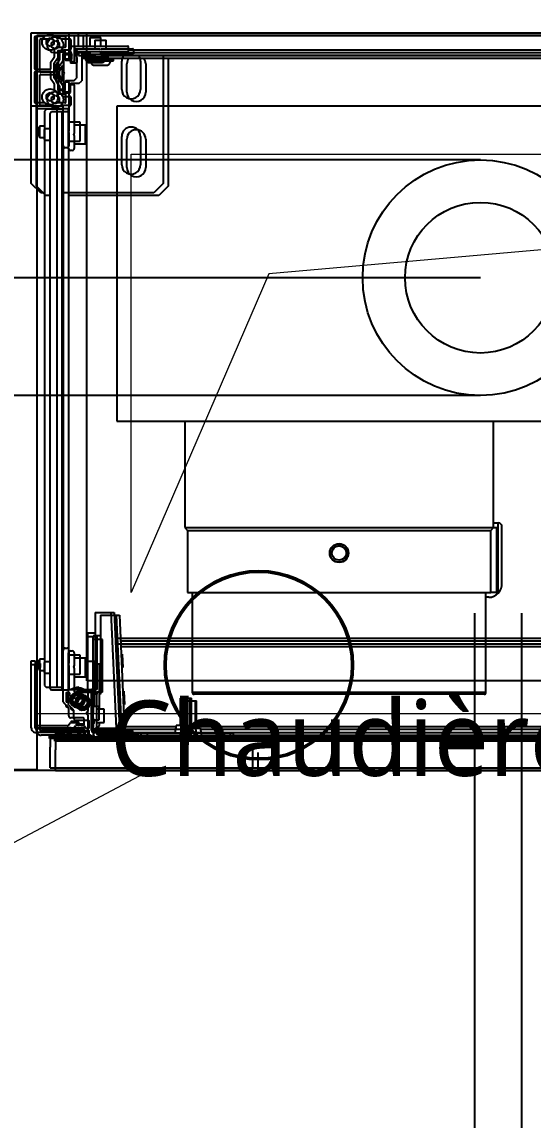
# Model space of a CAD drawing. Header units: millimetres. Extents: x 522027 to 600964, y -380282 to -298602.
# Drawn here: x 573502 to 573773, y -345116 to -344533 of the extents above; entities that cross this region are included whole.
import ezdxf

# ---------------------------------------------------------------- set-up
doc = ezdxf.new("R2010")
doc.units = ezdxf.units.MM
for name, color, linetype in [('3-BAT C-Niveau -2', 7, 'Continuous'), ('prlm-CHAUFF', 4, 'Continuous'), ('prlm-MOD', 64, 'Continuous')]:
    doc.layers.add(name, color=color, linetype=linetype)
doc.layers.add('faux plafond', color=9, linetype='Continuous', lineweight=15)
doc.layers.add('prlm-ELEC-CFO', color=1, linetype='Continuous', lineweight=25)
doc.styles.add('prlm-chauff', font='trebucbi.ttf', dxfattribs={"height": 18})

# ---------------------------------------------------------------- blocks, each defined once
blk = doc.blocks.new('Groupe-15-1')
at = {"color": 7, "linetype": 'Continuous', "lineweight": 5}
blk.add_line((15884.991, -46589.881), (15797.059, -46606.533), dxfattribs=at)
at = {"color": 7, "linetype": 'Continuous', "lineweight": 25}
for p, q in [((15884.991, -46589.881), (15797.059, -46606.533)), ((15804.312, -46644.853), (15797.059, -46606.533)), ((15804.312, -46644.853), (15799.4, -46645.783))]:
    blk.add_line(p, q, dxfattribs=at)
at = {"color": 7, "linetype": 'Continuous', "lineweight": 13}
blk.add_line((15803.756, -46641.905), (15802.826, -46636.992), dxfattribs=at)
at = {"color": 7, "linetype": 'Continuous', "lineweight": 13, "flags": 128}
for points in [[(15807.473, -46634.659), (15803.142, -46611.792), (15881.25, -46597), (15811.496, -46616.67)], [(15804.314, -46644.852), (15803.756, -46641.905), (15891.689, -46625.252), (15892.248, -46628.2)]]:
    blk.add_lwpolyline(points, close=True, dxfattribs=at)
blk = doc.blocks.new('C 90.MTI900_Alu_390')
at = {"layer": 'prlm-MOD', "color": 1, "linetype": 'Continuous'}
for p, q in [((-4.475, 0), (-4.472, 0)), ((-4.475, -0.003), (-4.475, 0)), ((-4.472, 0), (-4.278, 0)), ((-4.278, 0), (-4.225, 0)), ((-4.225, 0), (4.225, 0)), ((-4.225, -0.07), (-4.225, 0)), ((-4.475, -0.387), (-4.475, -0.003)), ((-4.457, -0.191), (-4.457, -0.021)), ((-4.454, -0.018), (-4.4033, -0.018)), ((-4.395, -0.0385), (-4.375, -0.0269)), ((-4.395, -0.0615), (-4.395, -0.0385)), ((-4.375, -0.0269), (-4.355, -0.0385)), ((-4.355, -0.0385), (-4.355, -0.0615)), ((-4.3467, -0.018), (-4.296, -0.018)), ((-4.293, -0.021), (-4.293, -0.074)), ((-4.275, -0.003), (-4.275, -0.137)), ((-4.165, -0.025), (-4.105, -0.025)), ((-4.165, -0.025), (-4.165, -0.07)), ((-4.105, -0.07), (-4.105, -0.025)), ((-4.375, -0.0731), (-4.395, -0.0615)), ((-4.355, -0.0615), (-4.375, -0.0731)), ((-4.353, -0.0864), (-4.353, -0.1286)), ((-4.335, -0.098), (-4.335, -0.1341)), ((-4.298, -0.095), (-4.332, -0.095)), ((-4.296, -0.077), (-4.3306, -0.077)), ((-4.33, -0.195), (-4.33, -0.103)), ((-4.327, -0.1), (-4.298, -0.1)), ((-4.295, -0.137), (-4.295, -0.098)), ((-4.27, -0.073), (-4.27, -0.0895)), ((-4.2698, -0.0905), (-4.2602, -0.1195)), ((-4.267, -0.07), (-4.14, -0.07)), ((-4.235, -0.1), (-4.235, -0.24)), ((-3.963, -0.1), (-4.229, -0.1)), ((-4.225, -0.105), (-4.225, -0.1)), ((-4.225, -0.105), (-4.165, -0.105)), ((-4.225, -0.105), (-4.225, -0.12)), ((-4.165, -0.115), (-4.175, -0.125)), ((-4.165, -0.1), (-4.165, -0.115)), ((-4.105, -0.115), (-4.165, -0.115)), ((-4.135, -0.075), (-4.14, -0.07)), ((-4.13, -0.07), (-4.135, -0.075)), ((-4.13, -0.07), (-3.963, -0.07)), ((-4.105, -0.115), (-4.105, -0.1)), ((-4.105, -0.105), (4.105, -0.105)), ((-4.095, -0.125), (-4.105, -0.115)), ((-3.96, -0.073), (-3.96, -0.097)), ((-3.96, -0.09), (3.96, -0.09)), ((-4.373, -0.1605), (-4.373, -0.191)), ((-4.3535, -0.1303), (-4.3725, -0.1588)), ((-4.3377, -0.16), (-4.355, -0.19)), ((-4.355, -0.1659), (-4.355, -0.2341)), ((-4.3355, -0.1358), (-4.3545, -0.1642)), ((-4.33, -0.1677), (-4.3421, -0.1677)), ((-4.3377, -0.24), (-4.3377, -0.16)), ((-4.33, -0.16), (-4.3377, -0.16)), ((-4.295, -0.137), (-4.295, -0.142)), ((-4.278, -0.14), (-4.292, -0.14)), ((-4.292, -0.145), (-4.263, -0.145)), ((-4.26, -0.142), (-4.26, -0.1205)), ((-4.225, -0.12), (-4.17, -0.12)), ((-4.203, -0.12), (-4.203, -0.125)), ((-4.203, -0.125), (-4.067, -0.125)), ((-4.203, -0.125), (-4.203, -0.135)), ((-4.203, -0.135), (-4.067, -0.135)), ((-4.1675, -0.158), (-4.1025, -0.158)), ((-4.1, -0.12), (4.1, -0.12)), ((-4.067, -0.125), (-4.067, -0.12)), ((-4.067, -0.135), (-4.067, -0.125)), ((-3.995, -0.3), (-3.995, -0.15)), ((-3.895, -0.15), (-3.895, -0.3)), ((-3.775, -0.12), (-3.775, -0.8)), ((-4.457, -0.369), (-4.457, -0.209)), ((-4.376, -0.194), (-4.454, -0.194)), ((-4.454, -0.206), (-4.376, -0.206)), ((-4.373, -0.209), (-4.373, -0.2404)), ((-4.355, -0.21), (-4.3377, -0.24)), ((-4.33, -0.2323), (-4.3421, -0.2323)), ((-4.325, -0.2), (-4.33, -0.195)), ((-4.33, -0.205), (-4.325, -0.2)), ((-4.33, -0.297), (-4.33, -0.205)), ((-4.373, -0.2404), (-4.3535, -0.2697)), ((-4.3545, -0.2358), (-4.335, -0.265)), ((-4.353, -0.2714), (-4.353, -0.3036)), ((-4.3377, -0.24), (-4.33, -0.24)), ((-4.335, -0.265), (-4.335, -0.302)), ((-4.295, -0.258), (-4.295, -0.263)), ((-4.295, -0.302), (-4.295, -0.263)), ((-4.25, -0.255), (-4.292, -0.255)), ((-4.292, -0.26), (-4.278, -0.26)), ((-4.275, -0.263), (-4.275, -0.52)), ((-4.25, -0.255), (-4.235, -0.24)), ((-4.395, -0.3285), (-4.375, -0.3169)), ((-4.395, -0.3515), (-4.395, -0.3285)), ((-4.375, -0.3169), (-4.355, -0.3285)), ((-4.355, -0.3285), (-4.355, -0.3515)), ((-4.332, -0.305), (-4.298, -0.305)), ((-4.328, -0.323), (-4.296, -0.323)), ((-4.298, -0.3), (-4.327, -0.3)), ((-4.293, -0.326), (-4.293, -0.369)), ((-4.475, -0.8), (-4.475, -0.387)), ((-4.308, -0.39), (-4.472, -0.39)), ((-4.4033, -0.372), (-4.454, -0.372)), ((-4.395, -0.405), (-4.405, -0.415)), ((-4.375, -0.3631), (-4.395, -0.3515)), ((-4.34, -0.405), (-4.395, -0.405)), ((-4.355, -0.3515), (-4.375, -0.3631)), ((-4.296, -0.372), (-4.3467, -0.372)), ((-4.305, -0.405), (-4.34, -0.405)), ((-4.34, -0.405), (-4.34, -3.475)), ((-4.305, -0.6), (-4.305, -0.393)), ((-4.405, -0.415), (-4.405, -3.465)), ((-4.43, -0.495), (-4.435, -0.5)), ((-4.435, -0.5), (-4.435, -0.55)), ((-4.43, -0.555), (-4.43, -0.495)), ((-4.405, -0.495), (-4.43, -0.495)), ((-4.275, -0.52), (-4.2779, -0.5229)), ((-4.215, -0.475), (-4.275, -0.475)), ((-4.275, -0.53), (-4.275, -0.52)), ((-4.215, -0.575), (-4.215, -0.475)), ((-4.435, -0.55), (-4.43, -0.555)), ((-4.43, -0.555), (-4.405, -0.555)), ((-4.2779, -0.5271), (-4.275, -0.53)), ((-4.275, -0.53), (-4.275, -0.6)), ((-4.275, -0.575), (-4.215, -0.575)), ((-3.995, -0.7), (-3.995, -0.55)), ((-3.895, -0.55), (-3.895, -0.7)), ((-4.305, -0.6), (-4.305, -3.277)), ((-4.285, -0.61), (-4.295, -0.61)), ((-4.425, -0.85), (-4.475, -0.8)), ((-3.775, -0.8), (-3.825, -0.85)), ((-4.405, -0.85), (-4.425, -0.85)), ((-3.825, -0.85), (-4.305, -0.85)), ((-4.1351, -3.077), (-4.136, -3.497)), ((-4.1351, -3.077), (-4.05, -3.077)), ((-4.0221, -3.692), (-4.05, -3.077)), ((-4.05, -3.077), (-4.035, -3.077)), ((-4.035, -3.077), (-4.0071, -3.6913)), ((-4.175, -3.207), (-4.175, -3.187)), ((-4.1353, -3.187), (-4.175, -3.187)), ((-4.175, -3.337), (-4.175, -3.207)), ((-4.125, -3.207), (-4.175, -3.207)), ((-4.125, -3.487), (-4.125, -3.207)), ((-0.2775, -3.215), (-4.0287, -3.215)), ((-0.2775, -3.245), (-4.0274, -3.245)), ((-4.305, -3.5528), (-4.305, -3.277)), ((-4.295, -3.267), (-4.285, -3.267)), ((-4.275, -3.277), (-4.275, -3.3458)), ((-4.215, -3.305), (-4.275, -3.305)), ((-4.215, -3.405), (-4.215, -3.305)), ((-4.0205, -3.2854), (-4.0255, -3.2857)), ((-4.0205, -3.2854), (-4.0173, -3.3556)), ((-4.475, -3.355), (-4.475, -3.335)), ((-4.475, -3.335), (-4.455, -3.335)), ((-4.475, -3.69), (-4.475, -3.355)), ((-4.455, -3.355), (-4.475, -3.355)), ((-4.455, -3.335), (-4.455, -3.355)), ((-4.455, -3.69), (-4.455, -3.355)), ((-4.43, -3.325), (-4.435, -3.33)), ((-4.435, -3.33), (-4.435, -3.38)), ((-4.435, -3.38), (-4.43, -3.385)), ((-4.43, -3.385), (-4.43, -3.325)), ((-4.405, -3.325), (-4.43, -3.325)), ((-4.2759, -3.3479), (-4.2779, -3.3499)), ((-4.2779, -3.3541), (-4.2759, -3.3561)), ((-4.275, -3.3582), (-4.275, -3.3458)), ((-4.275, -3.3582), (-4.275, -3.484)), ((-4.175, -3.487), (-4.175, -3.337)), ((-4.14, -3.337), (-4.175, -3.337)), ((-4.14, -3.487), (-4.14, -3.337)), ((-4.0223, -3.3558), (-4.0173, -3.3556)), ((-4.43, -3.385), (-4.405, -3.385)), ((-4.275, -3.405), (-4.215, -3.405)), ((-4.405, -3.465), (-4.395, -3.475)), ((-4.34, -3.475), (-4.395, -3.475)), ((-4.305, -3.475), (-4.34, -3.475)), ((-4.272, -3.487), (-4.178, -3.487)), ((-4.24, -3.4778), (-4.23, -3.472)), ((-4.23, -3.472), (-4.22, -3.4778)), ((-4.175, -3.49), (-4.175, -3.487)), ((-4.175, -3.487), (-4.155, -3.487)), ((-4.175, -3.49), (-4.175, -3.6008)), ((-4.155, -3.497), (-4.175, -3.497)), ((-4.14, -3.487), (-4.155, -3.487)), ((-4.155, -3.487), (-4.155, -3.497)), ((-4.155, -3.702), (-4.155, -3.497)), ((-4.125, -3.487), (-4.14, -3.487)), ((-4.14, -3.577), (-4.14, -3.487)), ((-4.136, -3.497), (-4.14, -3.4972)), ((-4.0116, -3.4816), (-4.0166, -3.4819)), ((-4.0116, -3.4816), (-4.0084, -3.5518)), ((-4.2769, -3.5821), (-4.3041, -3.5549)), ((-4.29, -3.5066), (-4.2854, -3.504)), ((-4.29, -3.507), (-4.29, -3.549)), ((-4.274, -3.504), (-4.287, -3.504)), ((-4.287, -3.552), (-4.282, -3.552)), ((-4.279, -3.549), (-4.279, -3.545)), ((-4.276, -3.542), (-4.2729, -3.542)), ((-4.271, -3.518), (-4.271, -3.507)), ((-4.2657, -3.521), (-4.268, -3.521)), ((-4.195, -3.5614), (-4.195, -3.5226)), ((-4.0134, -3.552), (-4.0084, -3.5518)), ((-3.685, -3.532), (-3.625, -3.532)), ((-3.685, -3.532), (-3.685, -3.677)), ((-3.6789, -3.677), (-3.6789, -3.532)), ((-3.6311, -3.677), (-3.6311, -3.532)), ((-3.625, -3.677), (-3.625, -3.532)), ((-4.2906, -3.577), (-4.2906, -3.5684)), ((-4.2806, -3.5828), (-4.2906, -3.577)), ((-4.276, -3.627), (-4.276, -3.5842)), ((-4.1759, -3.6029), (-4.1829, -3.6099)), ((-4.1829, -3.6141), (-4.1759, -3.6211)), ((-4.175, -3.6232), (-4.175, -3.6008)), ((-4.115, -3.577), (-4.155, -3.577)), ((-4.115, -3.647), (-4.115, -3.577)), ((-4.2766, -3.6757), (-4.2679, -3.6633)), ((-4.198, -3.637), (-4.266, -3.637)), ((-4.2654, -3.662), (-4.2246, -3.662)), ((-4.263, -3.657), (-4.265, -3.659)), ((-4.225, -3.659), (-4.265, -3.659)), ((-4.265, -3.659), (-4.265, -3.662)), ((-4.227, -3.657), (-4.263, -3.657)), ((-4.2607, -3.657), (-4.2607, -3.662)), ((-4.2293, -3.657), (-4.2293, -3.662)), ((-4.225, -3.659), (-4.227, -3.657)), ((-4.225, -3.662), (-4.225, -3.659)), ((-4.2221, -3.6633), (-4.2134, -3.6757)), ((-4.195, -3.674), (-4.195, -3.64)), ((-4.175, -3.6232), (-4.175, -3.734)), ((-4.155, -3.647), (-4.115, -3.647)), ((-4.14, -3.6567), (-4.14, -3.647)), ((-3.66, -3.6225), (-3.655, -3.6225)), ((-3.66, -3.6225), (-3.66, -3.6361)), ((-3.66, -3.6361), (-3.655, -3.6361)), ((-3.66, -3.6361), (-3.66, -3.717)), ((-3.655, -3.6225), (-3.655, -3.6361)), ((-3.655, -3.6361), (-3.655, -3.717)), ((-4.455, -3.682), (-4.455, -3.68)), ((-4.452, -3.677), (-4.2791, -3.677)), ((-4.215, -3.695), (-4.45, -3.695)), ((-4.215, -3.715), (-4.45, -3.715)), ((-4.2855, -3.692), (-4.445, -3.692)), ((-4.378, -3.747), (-4.378, -3.727)), ((-4.378, -3.727), (-4.298, -3.727)), ((-4.345, -3.724), (-4.345, -3.718)), ((-4.342, -3.715), (-4.2885, -3.715)), ((-4.298, -3.727), (-4.342, -3.727)), ((-4.298, -3.727), (-4.298, -3.737)), ((-4.295, -3.734), (-4.295, -3.73)), ((-4.2653, -3.69), (-4.2827, -3.69)), ((-4.2826, -3.72), (-4.2654, -3.72)), ((-4.2651, -3.7161), (-4.269, -3.72)), ((-4.2618, -3.7161), (-4.2651, -3.7161)), ((-4.265, -3.69), (-4.265, -3.695)), ((-4.2521, -3.692), (-4.2625, -3.692)), ((-4.2607, -3.69), (-4.2607, -3.695)), ((-4.2595, -3.715), (-4.231, -3.715)), ((-4.2471, -3.6871), (-4.2521, -3.692)), ((-4.2379, -3.692), (-4.2429, -3.6871)), ((-4.228, -3.692), (-4.2379, -3.692)), ((-4.2293, -3.69), (-4.2293, -3.695)), ((-4.2249, -3.7161), (-4.2287, -3.7161)), ((-4.2252, -3.69), (-4.198, -3.69)), ((-4.2251, -3.72), (-4.215, -3.72)), ((-4.225, -3.695), (-4.225, -3.69)), ((-4.221, -3.72), (-4.2249, -3.7161)), ((-4.215, -3.715), (-4.215, -3.695)), ((-4.215, -3.695), (-4.195, -3.695)), ((-4.195, -3.715), (-4.215, -3.715)), ((-4.215, -3.72), (-4.215, -3.722)), ((-4.212, -3.725), (-4.198, -3.725)), ((-4.2109, -3.677), (-4.198, -3.677)), ((-4.195, -3.722), (-4.195, -3.693)), ((-4.165, -3.737), (-4.165, -3.7265)), ((-3.9067, -3.717), (-4.14, -3.717)), ((-4.135, -3.717), (-4.135, -3.712)), ((-4.105, -3.712), (-4.135, -3.712)), ((-4.125, -3.692), (-4.0221, -3.692)), ((-4.125, -3.702), (-4.125, -3.692)), ((-4.125, -3.702), (-4.105, -3.702)), ((-4.105, -3.702), (-3.965, -3.702)), ((-4.105, -3.702), (-4.105, -3.712)), ((-4.105, -3.712), (-4.105, -3.717)), ((-3.965, -3.712), (-4.105, -3.712)), ((-4.0071, -3.6913), (-4.0221, -3.692)), ((-4.022, -3.6925), (-4.0221, -3.692)), ((-3.7066, -3.685), (-4.0074, -3.685)), ((-4.0071, -3.6913), (-4.007, -3.6925)), ((-3.965, -3.702), (-3.945, -3.702)), ((-3.965, -3.702), (-3.965, -3.712)), ((-3.965, -3.717), (-3.965, -3.712)), ((-3.935, -3.712), (-3.965, -3.712)), ((-3.935, -3.712), (-3.935, -3.717)), ((-3.935, -3.715), (-3.7126, -3.715)), ((-3.9067, -3.737), (-3.9067, -3.717)), ((-3.9067, -3.717), (-3.8932, -3.717)), ((-3.8932, -3.717), (-3.86, -3.717)), ((-3.8932, -3.717), (-3.8932, -3.737)), ((-3.86, -3.717), (-3.45, -3.717)), ((-3.86, -3.717), (-3.86, -3.737)), ((-3.705, -3.677), (-3.713, -3.717)), ((-3.66, -3.677), (-3.705, -3.677)), ((-3.655, -3.677), (-3.605, -3.677)), ((-3.597, -3.717), (-3.605, -3.677)), ((-0.26, -3.685), (-3.6034, -3.685)), ((-3.5974, -3.715), (-0.25, -3.715)), ((-3.45, -3.717), (-3.45, -3.737)), ((-3.45, -3.717), (-3.4168, -3.717)), ((-3.4168, -3.737), (-3.4168, -3.717)), ((-3.4168, -3.717), (-3.4033, -3.717)), ((-3.185, -3.717), (-3.4033, -3.717)), ((-3.4033, -3.717), (-3.4033, -3.737)), ((-3.185, -3.717), (-3.175, -3.717)), ((-3.185, -3.737), (-3.185, -3.717)), ((-3.175, -3.717), (-3.175, -3.737)), ((-4.375, -3.747), (-4.378, -3.747)), ((-4.375, -3.737), (4.375, -3.737)), ((-4.375, -3.747), (-4.375, -3.737)), ((4.375, -3.747), (-4.375, -3.747)), ((-4.375, -3.747), (-4.375, -3.792)), ((-4.2471, -3.7321), (-4.2521, -3.737)), ((-4.2414, -3.7335), (-4.2486, -3.7335)), ((-4.2379, -3.737), (-4.2429, -3.7321)), ((-4.175, -3.737), (-4.175, -3.734)), ((-3.175, -3.735), (-0.2433, -3.735)), ((-4.375, -3.902), (-4.375, -3.792)), ((-4.375, -3.902), (4.375, -3.902))]:
    blk.add_line(p, q, dxfattribs=at)
at = {"layer": 'prlm-MOD', "color": 1, "ltscale": 50}
blk.add_lwpolyline([(-3.3, -3.8058), (-3.3, -3.902)], dxfattribs=at)
at = {"layer": 'prlm-MOD', "color": 1, "linetype": 'Continuous'}
for centre, radius in [((-4.375, -0.05), 0.0425), ((-4.375, -0.34), 0.0425), ((-4.23, -3.542), 0.035), ((-4.23, -3.542), 0.03), ((-4.23, -3.542), 0.025)]:
    blk.add_circle(centre, radius, dxfattribs=at)
for centre, radius, start, end in [((-4.472, -0.003), 0.003, 90, 180), ((-4.278, -0.003), 0.003, 0, 90), ((-4.454, -0.021), 0.003, 90, 180), ((-4.4033, -0.021), 0.003, 84.51824, 90), ((-4.3467, -0.021), 0.003, 90, 95.48174), ((-4.296, -0.021), 0.003, 0, 90), ((-4.3306, -0.067), 0.01, 213.6525, 270), ((-4.332, -0.098), 0.003, 90, 180), ((-4.327, -0.103), 0.003, 90, 180), ((-4.298, -0.098), 0.003, 0, 90), ((-4.298, -0.103), 0.003, 0, 90), ((-4.296, -0.074), 0.003, 270, 0), ((-4.267, -0.073), 0.003, 90, 180), ((-4.267, -0.0895), 0.003, 180, 198.43495), ((-4.232, -0.1), 0.003, 0, 180), ((-3.963, -0.073), 0.003, 0, 90), ((-3.963, -0.097), 0.003, 270, 0), ((-4.37, -0.1605), 0.003, 146.30993, 180), ((-4.352, -0.1659), 0.003, 146.30993, 180), ((-4.356, -0.1286), 0.003, 326.30993, 0), ((-4.338, -0.1341), 0.003, 326.30993, 0), ((-4.292, -0.137), 0.003, 180, 270), ((-4.292, -0.142), 0.003, 180, 270), ((-4.278, -0.137), 0.003, 270, 0), ((-4.263, -0.142), 0.003, 270, 0), ((-4.263, -0.1205), 0.003, 0, 18.43495), ((-4.1675, -0.138), 0.02, 171.37307, 270), ((-4.1675, -0.133), 0.02, 185.73917, 187.18076), ((-4.1025, -0.138), 0.02, 270, 8.62693), ((-4.1025, -0.133), 0.02, 352.81924, 354.26083), ((-3.945, -0.15), 0.05, 143.1301, 180), ((-3.945, -0.15), 0.05, 0, 36.8699), ((-4.454, -0.191), 0.003, 180, 270), ((-4.454, -0.209), 0.003, 90, 180), ((-4.376, -0.191), 0.003, 270, 0), ((-4.376, -0.209), 0.003, 0, 90), ((-4.352, -0.2341), 0.003, 180, 213.69007), ((-4.356, -0.2714), 0.003, 0, 33.69007), ((-4.292, -0.258), 0.003, 90, 180), ((-4.292, -0.263), 0.003, 90, 180), ((-4.278, -0.263), 0.003, 0, 90), ((-4.332, -0.302), 0.003, 180, 270), ((-4.328, -0.333), 0.01, 90, 133.85099), ((-4.327, -0.297), 0.003, 180, 270), ((-4.298, -0.297), 0.003, 270, 0), ((-4.298, -0.302), 0.003, 270, 0), ((-4.296, -0.326), 0.003, 0, 90), ((-3.945, -0.3), 0.05, 180, 0), ((-4.472, -0.387), 0.003, 180, 270), ((-4.454, -0.369), 0.003, 180, 270), ((-4.4033, -0.369), 0.003, 270, 275.48179), ((-4.3467, -0.369), 0.003, 264.51823, 270), ((-4.308, -0.393), 0.003, 0, 90), ((-4.296, -0.369), 0.003, 270, 0), ((-4.2758, -0.525), 0.003, 135, 225), ((-3.945, -0.55), 0.05, 0, 180), ((-4.295, -0.6), 0.01, 180, 270), ((-4.285, -0.6), 0.01, 270, 0), ((-3.945, -0.7), 0.05, 180, 0), ((-4.295, -3.277), 0.01, 90, 180), ((-4.285, -3.277), 0.01, 0, 90), ((-4.2758, -3.352), 0.003, 135, 225), ((-4.278, -3.3458), 0.003, 315, 0), ((-4.278, -3.3582), 0.003, 0, 45), ((-4.272, -3.484), 0.003, 180, 270), ((-4.23, -3.542), 0.065, 57.79577, 122.20423), ((-4.23, -3.542), 0.06, 66.44354, 113.55646), ((-4.178, -3.49), 0.003, 0, 90), ((-4.302, -3.5528), 0.003, 180, 225), ((-4.287, -3.507), 0.003, 90, 180), ((-4.23, -3.542), 0.06, 140.70352, 188.509), ((-4.23, -3.542), 0.065, 144.22418, 157.38014), ((-4.287, -3.549), 0.003, 180, 270), ((-4.282, -3.549), 0.003, 270, 0), ((-4.276, -3.545), 0.003, 90, 180), ((-4.274, -3.507), 0.003, 0, 90), ((-4.2729, -3.545), 0.003, 4.00063, 90), ((-4.268, -3.518), 0.003, 180, 270), ((-4.23, -3.542), 0.04, 146.07277, 184.00063), ((-4.23, -3.542), 0.04, 184.00063, 146.07277), ((-4.2657, -3.518), 0.003, 270, 326.07277), ((-4.23, -3.542), 0.065, 206.16198, 224.95254), ((-4.279, -3.5842), 0.003, 0, 45), ((-4.1808, -3.612), 0.003, 135, 225), ((-4.178, -3.6008), 0.003, 315, 0), ((-4.266, -3.627), 0.01, 180, 270), ((-4.2654, -3.665), 0.003, 90, 145.00798), ((-4.2246, -3.665), 0.003, 34.99202, 90), ((-4.198, -3.64), 0.003, 0, 90), ((-4.178, -3.6232), 0.003, 0, 45), ((-4.1151, -3.7104), 0.05, 129.88406, 142.91394), ((-4.16, -3.6567), 0.02, 309.88406, 0), ((-4.45, -3.69), 0.025, 180, 270), ((-4.452, -3.68), 0.003, 90, 180), ((-4.445, -3.682), 0.01, 180, 270), ((-4.45, -3.69), 0.005, 180, 270), ((-4.342, -3.718), 0.003, 90, 180), ((-4.342, -3.724), 0.003, 180, 270), ((-4.298, -3.73), 0.003, 0, 90), ((-4.2885, -3.718), 0.003, 9.59407, 90), ((-4.2827, -3.693), 0.003, 90, 160.52878), ((-4.2826, -3.717), 0.003, 189.59407, 270), ((-4.2791, -3.674), 0.003, 270, 325.00798), ((-4.2654, -3.717), 0.003, 270, 350.40593), ((-4.2653, -3.693), 0.003, 19.47122, 90), ((-4.275, -3.715), 0.01, 353.93882, 0), ((-4.2595, -3.718), 0.003, 90, 170.40593), ((-4.245, -3.6892), 0.003, 45, 135), ((-4.245, -3.7342), 0.003, 45, 135), ((-4.231, -3.718), 0.003, 9.59407, 90), ((-4.2252, -3.693), 0.003, 90, 160.52878), ((-4.2251, -3.717), 0.003, 189.59407, 270), ((-4.215, -3.715), 0.01, 180, 186.06118), ((-4.212, -3.722), 0.003, 180, 270), ((-4.2109, -3.674), 0.003, 214.99202, 270), ((-4.198, -3.674), 0.003, 270, 0), ((-4.198, -3.693), 0.003, 0, 90), ((-4.198, -3.722), 0.003, 270, 0), ((-4.14, -3.702), 0.035, 180, 270), ((-4.14, -3.702), 0.015, 180, 270), ((-4.125, -3.712), 0.02, 90, 192.41205), ((-4.125, -3.712), 0.01, 90, 180), ((-3.997, -3.692), 0.01, 182.60256, 270), ((-3.945, -3.712), 0.01, 0, 90), ((-4.292, -3.734), 0.003, 180, 270), ((-4.178, -3.734), 0.003, 270, 0)]:
    blk.add_arc(centre, radius, start, end, dxfattribs=at)
for centre, major_axis, ratio, start_param, end_param in [((-4.022, -3.6931), (0.015, 0.0007), 0.045361, 0, 1.568734), ((-3.997, -3.692), (0.025, 0), 0.4, 3.187016, 4.712389)]:
    blk.add_ellipse(centre, major_axis=major_axis, ratio=ratio, start_param=start_param, end_param=end_param, dxfattribs=at)

msp = doc.modelspace()

# ---------------------------------------------------------------- hatches: boundary and pattern name
at = {"layer": 'faux plafond'}
h = msp.add_hatch(dxfattribs=at)
h.set_pattern_fill('BA 13', color=256, scale=10, angle=-10.7236, style=0, pattern_type=2)
h.set_pattern_definition([(207.93621, (505019.33, 142779.7), (-142.2261, 319.79952), [])])
h.paths.add_polyline_path([(573027.28, -346438.3), (573038.88, -344930.14), (574454.64, -344930.21), (574454.68, -344230.18), (575154.67, -344230.12), (575154.67, -344889.76), (575204.67, -344889.76), (575204.67, -344230.08), (576717.74, -344230.7), (576717.74, -344282.19), (576767.74, -344282.19), (576767.74, -344229.22), (578086.74, -344228.73), (578086.74, -345629.18), (576767.74, -345629.1), (576767.74, -345232.18), (576717.74, -345232.18), (576717.74, -345679.04), (578958.74, -345679.18), (578958.74, -346578.59), (578908.74, -346578.59), (578908.74, -347249.01), (577369.18, -347248.62), (577369.18, -346578.81), (576359.19, -346579.1), (576359.19, -347187.16), (575202.72, -347187.19), (575203.74, -346435.49), (574762.28, -346435.77), (574750.62, -346438.3)])

# ---------------------------------------------------------------- linework, layer by layer
for p, q in [((574454.67, -344540.17), (573509.74, -344540.17)), ((574454.67, -344540.17), (573509.74, -344540.17)), ((573509.74, -344930.11), (573509.74, -344540.17)), ((573509.74, -344930.11), (573038.91, -344930.11)), ((573509.74, -344930.11), (573038.91, -344930.11))]:
    msp.add_line(p, q)
at = {"layer": '3-BAT C-Niveau -2', "ltscale": 50.8, "flags": 128}
msp.add_lwpolyline([(577369.18, -346578.81), (576359.19, -346579.1), (576359.19, -347187.16), (575202.72, -347187.19), (575203.74, -346435.49), (574762.28, -346435.77), (574750.62, -346438.3), (573027.28, -346438.3), (573038.88, -344930.14), (574454.64, -344930.21), (574454.68, -344230.18), (575154.67, -344230.12), (575154.67, -344889.76), (575204.67, -344889.76), (575204.67, -344230.08), (576717.74, -344230.7), (576717.74, -344282.19), (576767.74, -344282.19), (576767.74, -344229.22), (578086.74, -344228.73)], dxfattribs=at)
at = {"layer": 'prlm-CHAUFF'}
for p, q in [((573536.17, -344538.75), (573954.17, -344538.74)), ((573536.17, -344882.75), (573536.17, -344538.75)), ((573745.17, -344606.24), (573311.59, -344606.24)), ((573745.17, -344668.74), (573311.59, -344668.74)), ((573745.17, -344731.24), (573311.59, -344731.24)), ((573742.14, -345825.76), (573742.14, -344846.9)), ((573767.14, -345807.15), (573767.14, -344846.9)), ((573954.17, -344882.74), (573536.17, -344882.75))]:
    msp.add_line(p, q, dxfattribs=at)
at = {"layer": 'prlm-CHAUFF', "ltscale": 50}
for p, q in [((574362.14, -344577.75), (573552.14, -344577.73)), ((573552.14, -344577.73), (573552.14, -344744.93)), ((573552.14, -344744.93), (574362.14, -344744.95)), ((573588.14, -344744.93), (573588.14, -344801.43)), ((573752.14, -344801.44), (573752.14, -344744.94)), ((573752.14, -344798.94), (573754.64, -344798.94)), ((573754.7, -344835.94), (573754.7, -344798.94)), ((573588.14, -344801.43), (573752.14, -344801.44)), ((573588.14, -344801.43), (573589.64, -344802.93)), ((573589.64, -344802.93), (573750.64, -344802.94)), ((573589.64, -344802.93), (573589.64, -344835.93)), ((573750.64, -344802.94), (573752.14, -344801.44)), ((573750.64, -344835.94), (573750.64, -344802.94)), ((573752.14, -344801.44), (573753.94, -344801.44)), ((573753.94, -344835.94), (573753.94, -344801.44)), ((573753.94, -344801.44), (573754.14, -344801.44)), ((573754.14, -344835.94), (573754.14, -344801.44)), ((573756.64, -344830.9), (573756.64, -344800.94)), ((573753.94, -344810.67), (573754.14, -344810.67)), ((573754.14, -344811.67), (573753.94, -344811.67)), ((573753.94, -344812.17), (573754.14, -344812.17)), ((573754.14, -344815.67), (573753.94, -344815.67)), ((573753.94, -344819.44), (573754.14, -344819.44)), ((573754.14, -344822.94), (573753.94, -344822.94)), ((573589.64, -344835.93), (573750.64, -344835.94)), ((573592.14, -344835.93), (573592.14, -344888.93)), ((573748.14, -344888.94), (573748.14, -344835.94)), ((573749.64, -344838.44), (573748.14, -344838.44)), ((573754.7, -344835.94), (573750.64, -344835.94)), ((573748.14, -344888.94), (573592.14, -344888.93)), ((573747.14, -344889.94), (573593.14, -344889.93))]:
    msp.add_line(p, q, dxfattribs=at)
at = {"layer": 'prlm-CHAUFF'}
for radius in [62.5, 40]:
    msp.add_circle((573745.17, -344668.74), radius, dxfattribs=at)
at = {"layer": 'prlm-CHAUFF', "ltscale": 50}
for radius in [5, 4.8, 3.8]:
    msp.add_circle((573670.14, -344814.94), radius, dxfattribs=at)
for centre, radius, start, end in [((573754.64, -344800.94), 2, 88.32314, 89.99923), ((573754.64, -344800.94), 2, 359.99923, 88.32314), ((573748.88, -344831.14), 7.76, 318.52402, 1.76675), ((573749.64, -344831.44), 7, 269.99923, 316.27232), ((573593.14, -344888.93), 1, 179.99923, 269.99923), ((573747.14, -344888.94), 1, 269.99923, 359.99923)]:
    msp.add_arc(centre, radius, start, end, dxfattribs=at)
for centre, major_axis, ratio, start_param, end_param in [((573741.64, -344824.77), (12.5, 0), 0.146694, 0, 0.179125), ((573749.64, -344824.77), (4.5, 0), 0.974723, 5.983927, 6.283185), ((573749.64, -344828.33), (4.5, 0), 0.974723, 5.983927, 6.283185)]:
    msp.add_ellipse(centre, major_axis=major_axis, ratio=ratio, start_param=start_param, end_param=end_param, dxfattribs=at)
msp.add_open_spline([(573753.96, -344832.65), (573753.99, -344832.52), (573754.03, -344832.39), (573754.11, -344831.97), (573754.14, -344831.68), (573754.14, -344831.39)], degree=3, knots=[0.8185803, 0.8185803, 0.8185803, 0.8185803, 0.875, 0.875, 1, 1, 1, 1], dxfattribs=at)
at = {"layer": 'prlm-ELEC-CFO', "lineweight": 50}
msp.add_circle((573627.5, -344874.47), 49.76, dxfattribs=at)
at = {"layer": 'prlm-ELEC-CFO'}
msp.add_spline([(574984.19, -344797.84), (574883.44, -345394.62), (574915.77, -345893.6), (573171.39, -345848.9)], degree=3, dxfattribs=at)
at = {"layer": 'prlm-MOD'}
for p, q in [((573506.67, -344538.74), (573506.97, -344538.74)), ((573506.67, -344539.04), (573506.67, -344538.74)), ((573506.67, -344577.44), (573506.67, -344539.04)), ((573506.97, -344538.74), (573526.37, -344538.74)), ((573508.47, -344557.84), (573508.47, -344540.84)), ((573508.77, -344540.54), (573513.84, -344540.54)), ((573514.67, -344542.59), (573516.67, -344541.43)), ((573514.67, -344544.9), (573514.67, -344542.59)), ((573516.67, -344541.43), (573518.67, -344542.59)), ((573518.67, -344542.59), (573518.67, -344544.9)), ((573519.5, -344540.54), (573524.57, -344540.54)), ((573524.87, -344540.84), (573524.87, -344546.14)), ((573526.37, -344538.74), (573531.67, -344538.74)), ((573526.67, -344539.04), (573526.67, -344552.44)), ((573531.67, -344538.74), (574376.67, -344538.75)), ((573531.67, -344545.74), (573531.67, -344538.74)), ((573537.67, -344541.24), (573543.67, -344541.24)), ((573537.67, -344541.24), (573537.67, -344545.74)), ((573543.67, -344545.74), (573543.67, -344541.24)), ((573516.67, -344546.05), (573514.67, -344544.9)), ((573518.67, -344544.9), (573516.67, -344546.05)), ((573518.87, -344547.38), (573518.87, -344551.61)), ((573520.67, -344548.54), (573520.67, -344552.15)), ((573524.37, -344548.24), (573520.97, -344548.24)), ((573524.57, -344546.44), (573521.11, -344546.44)), ((573524.67, -344552.44), (573524.67, -344548.54)), ((573527.17, -344546.04), (573527.17, -344547.69)), ((573527.19, -344547.79), (573528.16, -344550.7)), ((573527.47, -344545.74), (573540.17, -344545.74)), ((573540.67, -344546.24), (573540.17, -344545.74)), ((573541.17, -344545.74), (573540.67, -344546.24)), ((573541.17, -344545.74), (573557.87, -344545.74)), ((573558.17, -344546.04), (573558.17, -344548.44)), ((573558.17, -344547.74), (574350.17, -344547.75)), ((573518.82, -344551.77), (573516.92, -344554.62)), ((573520.62, -344552.32), (573518.72, -344555.17)), ((573521.17, -344558.24), (573521.17, -344549.04)), ((573521.47, -344548.74), (573524.37, -344548.74)), ((573524.67, -344552.44), (573524.67, -344552.94)), ((573526.37, -344552.74), (573524.97, -344552.74)), ((573524.97, -344553.24), (573527.87, -344553.24)), ((573528.17, -344552.94), (573528.17, -344550.79)), ((573530.67, -344548.74), (573530.67, -344562.74)), ((573557.87, -344548.74), (573531.27, -344548.74)), ((573531.67, -344549.24), (573531.67, -344548.74)), ((573531.67, -344549.24), (573537.67, -344549.24)), ((573531.67, -344549.24), (573531.67, -344550.74)), ((573531.67, -344550.74), (573537.17, -344550.74)), ((573533.87, -344550.74), (573533.87, -344551.24)), ((573533.87, -344551.24), (573547.47, -344551.24)), ((573533.87, -344551.24), (573533.87, -344552.24)), ((573533.87, -344552.24), (573547.47, -344552.24)), ((573537.67, -344550.24), (573536.67, -344551.24)), ((573537.67, -344548.74), (573537.67, -344550.24)), ((573543.67, -344550.24), (573537.67, -344550.24)), ((573543.67, -344550.24), (573543.67, -344548.74)), ((573543.67, -344549.24), (574364.67, -344549.25)), ((573544.67, -344551.24), (573543.67, -344550.24)), ((573544.17, -344550.74), (574364.17, -344550.75)), ((573547.47, -344551.24), (573547.47, -344550.74)), ((573547.47, -344552.24), (573547.47, -344551.24)), ((573554.67, -344568.74), (573554.67, -344553.74)), ((573564.67, -344553.74), (573564.67, -344568.74)), ((573576.67, -344550.74), (573576.67, -344618.74)), ((573508.47, -344575.64), (573508.47, -344559.64)), ((573516.57, -344558.14), (573508.77, -344558.14)), ((573508.77, -344559.34), (573516.57, -344559.34)), ((573516.87, -344554.79), (573516.87, -344557.84)), ((573516.87, -344559.64), (573516.87, -344562.79)), ((573520.4, -344554.74), (573518.67, -344557.74)), ((573518.67, -344555.33), (573518.67, -344562.15)), ((573518.67, -344559.74), (573520.4, -344562.74)), ((573521.17, -344555.51), (573519.96, -344555.51)), ((573520.4, -344562.74), (573520.4, -344554.74)), ((573521.17, -344554.74), (573520.4, -344554.74)), ((573521.67, -344558.74), (573521.17, -344558.24)), ((573521.17, -344559.24), (573521.67, -344558.74)), ((573521.17, -344568.44), (573521.17, -344559.24)), ((573537.42, -344554.54), (573543.92, -344554.54)), ((573516.87, -344562.79), (573518.82, -344565.71)), ((573518.72, -344562.32), (573520.67, -344565.24)), ((573518.87, -344565.88), (573518.87, -344569.11)), ((573521.17, -344561.98), (573519.96, -344561.98)), ((573520.4, -344562.74), (573521.17, -344562.74)), ((573520.67, -344565.24), (573520.67, -344568.94)), ((573524.67, -344564.54), (573524.67, -344565.04)), ((573524.67, -344568.94), (573524.67, -344565.04)), ((573529.17, -344564.24), (573524.97, -344564.24)), ((573524.97, -344564.74), (573526.37, -344564.74)), ((573526.67, -344565.04), (573526.67, -344590.74)), ((573529.17, -344564.24), (573530.67, -344562.74)), ((573514.67, -344571.59), (573516.67, -344570.43)), ((573514.67, -344573.9), (573514.67, -344571.59)), ((573516.67, -344570.43), (573518.67, -344571.59)), ((573518.67, -344571.59), (573518.67, -344573.9)), ((573520.97, -344569.24), (573524.37, -344569.24)), ((573521.37, -344571.04), (573524.57, -344571.04)), ((573524.37, -344568.74), (573521.47, -344568.74)), ((573524.87, -344571.34), (573524.87, -344575.64)), ((573506.67, -344618.74), (573506.67, -344577.44)), ((573523.37, -344577.74), (573506.97, -344577.74)), ((573513.84, -344575.94), (573508.77, -344575.94)), ((573516.67, -344575.05), (573514.67, -344573.9)), ((573518.67, -344573.9), (573516.67, -344575.05)), ((573524.57, -344575.94), (573519.5, -344575.94)), ((573514.67, -344579.24), (573513.67, -344580.24)), ((573513.67, -344580.24), (573513.67, -344885.24)), ((573520.17, -344579.24), (573514.67, -344579.24)), ((573523.67, -344579.24), (573520.17, -344579.24)), ((573520.17, -344579.24), (573520.17, -344886.24)), ((573523.67, -344598.74), (573523.67, -344578.04)), ((573511.17, -344588.24), (573510.67, -344588.74)), ((573510.67, -344588.74), (573510.67, -344593.74)), ((573511.17, -344594.24), (573511.17, -344588.24)), ((573513.67, -344588.24), (573511.17, -344588.24)), ((573532.67, -344586.24), (573526.67, -344586.24)), ((573532.67, -344596.24), (573532.67, -344586.24)), ((573510.67, -344593.74), (573511.17, -344594.24)), ((573511.17, -344594.24), (573513.67, -344594.24)), ((573526.67, -344590.74), (573526.38, -344591.03)), ((573526.38, -344591.46), (573526.67, -344591.74)), ((573526.67, -344591.74), (573526.67, -344590.74)), ((573526.67, -344591.74), (573526.67, -344598.74)), ((573554.67, -344608.74), (573554.67, -344593.74)), ((573564.67, -344593.74), (573564.67, -344608.74)), ((573523.67, -344598.74), (573523.67, -344866.44)), ((573525.67, -344599.74), (573524.67, -344599.74)), ((573526.67, -344596.24), (573532.67, -344596.24)), ((573511.67, -344623.74), (573506.67, -344618.74)), ((573513.67, -344623.74), (573511.67, -344623.74)), ((573571.67, -344623.74), (573523.67, -344623.74)), ((573576.67, -344618.74), (573571.67, -344623.74)), ((573540.66, -344846.44), (573540.57, -344888.44)), ((573540.66, -344846.44), (573549.17, -344846.44)), ((573551.96, -344907.94), (573549.17, -344846.44)), ((573549.17, -344846.44), (573550.67, -344846.44)), ((573550.67, -344846.44), (573553.46, -344907.88)), ((573536.67, -344859.44), (573536.67, -344857.44)), ((573540.64, -344857.44), (573536.67, -344857.44)), ((573536.67, -344872.44), (573536.67, -344859.44)), ((573541.67, -344859.44), (573536.67, -344859.44)), ((573541.67, -344887.44), (573541.67, -344859.44)), ((573926.42, -344860.24), (573551.3, -344860.24)), ((573926.42, -344863.24), (573551.43, -344863.24)), ((573523.67, -344894.02), (573523.67, -344866.44)), ((573524.67, -344865.44), (573525.67, -344865.44)), ((573526.67, -344866.44), (573526.67, -344873.32)), ((573532.67, -344869.24), (573526.67, -344869.24)), ((573532.67, -344879.24), (573532.67, -344869.24)), ((573552.12, -344867.29), (573551.62, -344867.31)), ((573552.12, -344867.29), (573552.44, -344874.3)), ((573506.67, -344874.24), (573506.67, -344872.24)), ((573506.67, -344872.24), (573508.67, -344872.24)), ((573506.67, -344907.74), (573506.67, -344874.24)), ((573508.67, -344874.24), (573506.67, -344874.24)), ((573508.67, -344872.24), (573508.67, -344874.24)), ((573508.67, -344907.74), (573508.67, -344874.24)), ((573511.17, -344871.24), (573510.67, -344871.74)), ((573510.67, -344871.74), (573510.67, -344876.74)), ((573511.17, -344877.24), (573511.17, -344871.24)), ((573513.67, -344871.24), (573511.17, -344871.24)), ((573526.58, -344873.53), (573526.38, -344873.73)), ((573526.38, -344874.16), (573526.58, -344874.36)), ((573526.67, -344874.57), (573526.67, -344873.32)), ((573526.67, -344874.57), (573526.67, -344887.14)), ((573536.67, -344887.44), (573536.67, -344872.44)), ((573540.17, -344872.44), (573536.67, -344872.44)), ((573540.17, -344887.44), (573540.17, -344872.44)), ((573551.94, -344874.33), (573552.44, -344874.3)), ((573510.67, -344876.74), (573511.17, -344877.24)), ((573511.17, -344877.24), (573513.67, -344877.24)), ((573526.67, -344879.24), (573532.67, -344879.24)), ((573513.67, -344885.24), (573514.67, -344886.24)), ((573520.17, -344886.24), (573514.67, -344886.24)), ((573523.67, -344886.24), (573520.17, -344886.24)), ((573530.17, -344886.52), (573531.17, -344885.94)), ((573531.17, -344885.94), (573532.17, -344886.52)), ((573525.17, -344889.41), (573525.63, -344889.14)), ((573525.17, -344889.44), (573525.17, -344893.64)), ((573526.77, -344889.14), (573525.47, -344889.14)), ((573526.97, -344887.44), (573536.37, -344887.44)), ((573527.07, -344890.54), (573527.07, -344889.44)), ((573527.6, -344890.84), (573527.37, -344890.84)), ((573534.67, -344894.88), (573534.67, -344891.01)), ((573536.67, -344887.74), (573536.67, -344887.44)), ((573536.67, -344887.44), (573538.67, -344887.44)), ((573536.67, -344887.74), (573536.67, -344898.82)), ((573538.67, -344888.44), (573536.67, -344888.44)), ((573540.17, -344887.44), (573538.67, -344887.44)), ((573538.67, -344887.44), (573538.67, -344888.44)), ((573538.67, -344908.94), (573538.67, -344888.44)), ((573541.67, -344887.44), (573540.17, -344887.44)), ((573540.17, -344896.44), (573540.17, -344887.44)), ((573540.57, -344888.44), (573540.17, -344888.46)), ((573553.01, -344886.91), (573552.51, -344886.93)), ((573553.01, -344886.91), (573553.33, -344893.92)), ((573585.67, -344891.94), (573591.67, -344891.94)), ((573585.67, -344891.94), (573585.67, -344906.44)), ((573586.28, -344906.44), (573586.28, -344891.94)), ((573591.06, -344906.44), (573591.06, -344891.94)), ((573591.67, -344906.44), (573591.67, -344891.94)), ((573526.48, -344896.96), (573523.76, -344894.23)), ((573525.11, -344896.44), (573525.11, -344895.58)), ((573526.11, -344897.02), (573525.11, -344896.44)), ((573525.47, -344893.94), (573525.97, -344893.94)), ((573526.27, -344893.64), (573526.27, -344893.24)), ((573526.57, -344892.94), (573526.88, -344892.94)), ((573526.57, -344901.44), (573526.57, -344897.17)), ((573542.67, -344896.44), (573538.67, -344896.44)), ((573542.67, -344903.44), (573542.67, -344896.44)), ((573552.83, -344893.95), (573553.33, -344893.92)), ((573534.37, -344902.44), (573527.57, -344902.44)), ((573534.67, -344906.14), (573534.67, -344902.74)), ((573536.58, -344899.03), (573535.88, -344899.73)), ((573535.88, -344900.16), (573536.58, -344900.86)), ((573536.67, -344901.07), (573536.67, -344898.82)), ((573536.67, -344901.07), (573536.67, -344912.14)), ((573538.67, -344903.44), (573542.67, -344903.44)), ((573540.17, -344904.41), (573540.17, -344903.44)), ((573588.17, -344900.99), (573588.67, -344900.99)), ((573588.17, -344900.99), (573588.17, -344902.36)), ((573588.17, -344902.36), (573588.67, -344902.36)), ((573588.17, -344902.36), (573588.17, -344910.44)), ((573588.67, -344900.99), (573588.67, -344902.36)), ((573588.67, -344902.36), (573588.67, -344910.44)), ((573508.67, -344906.94), (573508.67, -344906.74)), ((573508.97, -344906.44), (573526.26, -344906.44)), ((573532.67, -344908.24), (573509.17, -344908.24)), ((573525.62, -344907.94), (573509.67, -344907.94)), ((573527.64, -344907.74), (573525.9, -344907.74)), ((573526.51, -344906.32), (573527.38, -344905.07)), ((573527.63, -344904.94), (573531.71, -344904.94)), ((573527.87, -344904.44), (573527.67, -344904.64)), ((573531.67, -344904.64), (573527.67, -344904.64)), ((573527.67, -344904.64), (573527.67, -344904.94)), ((573527.67, -344907.75), (573527.67, -344908.24)), ((573531.47, -344904.44), (573527.87, -344904.44)), ((573528.96, -344907.94), (573527.92, -344907.94)), ((573528.1, -344904.44), (573528.1, -344904.94)), ((573528.1, -344907.75), (573528.1, -344908.24)), ((573529.46, -344907.45), (573528.96, -344907.94)), ((573530.38, -344907.94), (573529.88, -344907.45)), ((573531.37, -344907.94), (573530.38, -344907.94)), ((573531.24, -344904.44), (573531.24, -344904.94)), ((573531.24, -344907.74), (573531.24, -344908.24)), ((573531.67, -344904.64), (573531.47, -344904.44)), ((573531.65, -344907.74), (573534.37, -344907.74)), ((573531.67, -344904.94), (573531.67, -344904.64)), ((573531.67, -344908.24), (573531.67, -344907.74)), ((573531.96, -344905.07), (573532.83, -344906.32)), ((573532.67, -344910.24), (573532.67, -344908.24)), ((573532.67, -344908.24), (573534.67, -344908.24)), ((573533.08, -344906.44), (573534.37, -344906.44)), ((573534.67, -344910.94), (573534.67, -344908.04)), ((573540.67, -344910.44), (573540.67, -344909.94)), ((573543.67, -344909.94), (573540.67, -344909.94)), ((573541.67, -344907.94), (573551.96, -344907.94)), ((573541.67, -344908.94), (573541.67, -344907.94)), ((573541.67, -344908.94), (573543.67, -344908.94)), ((573543.67, -344908.94), (573557.67, -344908.94)), ((573543.67, -344908.94), (573543.67, -344909.94)), ((573543.67, -344909.94), (573543.67, -344910.44)), ((573557.67, -344909.94), (573543.67, -344909.94)), ((573553.46, -344907.88), (573551.96, -344907.94)), ((573551.97, -344907.99), (573551.96, -344907.94)), ((573583.51, -344907.24), (573553.43, -344907.24)), ((573553.46, -344907.88), (573553.47, -344907.99)), ((573557.67, -344908.94), (573559.67, -344908.94)), ((573557.67, -344908.94), (573557.67, -344909.94)), ((573557.67, -344910.44), (573557.67, -344909.94)), ((573560.67, -344909.94), (573557.67, -344909.94)), ((573560.67, -344909.94), (573560.67, -344910.44)), ((573583.67, -344906.44), (573582.87, -344910.44)), ((573588.17, -344906.44), (573583.67, -344906.44)), ((573588.67, -344906.44), (573593.67, -344906.44)), ((573594.47, -344910.44), (573593.67, -344906.44)), ((573928.17, -344907.24), (573593.83, -344907.24)), ((573532.67, -344910.24), (573509.17, -344910.24)), ((573516.37, -344913.44), (573516.37, -344911.44)), ((573516.37, -344911.44), (573524.37, -344911.44)), ((573516.67, -344913.44), (573516.37, -344913.44)), ((573516.67, -344912.44), (574391.67, -344912.45)), ((573516.67, -344913.44), (573516.67, -344912.44)), ((574391.67, -344913.45), (573516.67, -344913.44)), ((573516.67, -344913.44), (573516.67, -344917.94)), ((573519.67, -344911.14), (573519.67, -344910.54)), ((573519.97, -344910.24), (573525.32, -344910.24)), ((573524.37, -344911.44), (573519.97, -344911.44)), ((573524.37, -344911.44), (573524.37, -344912.44)), ((573524.67, -344912.14), (573524.67, -344911.74)), ((573525.91, -344910.74), (573527.63, -344910.74)), ((573527.67, -344910.35), (573527.27, -344910.74)), ((573527.99, -344910.35), (573527.67, -344910.35)), ((573528.22, -344910.24), (573531.07, -344910.24)), ((573529.46, -344911.95), (573528.96, -344912.44)), ((573530.03, -344912.09), (573529.31, -344912.09)), ((573530.38, -344912.44), (573529.88, -344911.95)), ((573531.68, -344910.35), (573531.3, -344910.35)), ((573531.66, -344910.74), (573532.67, -344910.74)), ((573532.07, -344910.74), (573531.68, -344910.35)), ((573534.67, -344910.24), (573532.67, -344910.24)), ((573532.67, -344910.74), (573532.67, -344910.94)), ((573532.97, -344911.24), (573534.37, -344911.24)), ((573536.67, -344912.44), (573536.67, -344912.14)), ((573537.67, -344912.44), (573537.67, -344911.39)), ((573563.5, -344910.44), (573540.17, -344910.44)), ((573560.67, -344910.24), (573582.91, -344910.24)), ((573563.5, -344912.44), (573563.5, -344910.44)), ((573563.5, -344910.44), (573564.85, -344910.44)), ((573564.85, -344910.44), (573568.17, -344910.44)), ((573564.85, -344910.44), (573564.85, -344912.44)), ((573568.17, -344910.44), (573609.17, -344910.44)), ((573568.17, -344910.44), (573568.17, -344912.44)), ((573594.43, -344910.24), (573929.17, -344910.24)), ((573609.17, -344910.44), (573609.17, -344912.44)), ((573609.17, -344910.44), (573612.49, -344910.44)), ((573612.49, -344912.44), (573612.49, -344910.44)), ((573612.49, -344910.44), (573613.84, -344910.44)), ((573635.67, -344910.44), (573613.84, -344910.44)), ((573613.84, -344910.44), (573613.84, -344912.44)), ((573635.67, -344910.44), (573636.67, -344910.44)), ((573635.67, -344912.44), (573635.67, -344910.44)), ((573636.67, -344910.44), (573636.67, -344912.44)), ((573636.67, -344912.24), (573929.84, -344912.24)), ((573516.67, -344928.94), (573516.67, -344917.94)), ((573516.67, -344928.94), (574391.67, -344928.95))]:
    msp.add_line(p, q, dxfattribs=at)
at = {"layer": 'prlm-MOD', "ltscale": 50}
msp.add_line((573624.17, -344919.32), (573624.17, -344928.94), dxfattribs=at)
at = {"layer": 'prlm-MOD'}
for centre, radius in [((573516.67, -344543.74), 4.25), ((573516.67, -344572.74), 4.25), ((573531.17, -344892.94), 3.5), ((573531.17, -344892.94), 3), ((573531.17, -344892.94), 2.5)]:
    msp.add_circle(centre, radius, dxfattribs=at)
for centre, radius, start, end in [((573506.97, -344539.04), 0.3, 89.99988, 179.99988), ((573508.77, -344540.84), 0.3, 89.99988, 179.99988), ((573513.84, -344540.84), 0.3, 84.51812, 89.99988), ((573519.5, -344540.84), 0.3, 89.99988, 95.48162), ((573524.57, -344540.84), 0.3, 359.99988, 89.99988), ((573526.37, -344539.04), 0.3, 359.99988, 89.99988), ((573521.11, -344545.44), 1, 213.65238, 269.99988), ((573520.97, -344548.54), 0.3, 89.99988, 179.99988), ((573524.37, -344548.54), 0.3, 359.99988, 89.99988), ((573524.57, -344546.14), 0.3, 269.99988, 359.99988), ((573527.47, -344546.04), 0.3, 89.99988, 179.99988), ((573527.47, -344547.69), 0.3, 179.99988, 198.43483), ((573530.97, -344548.74), 0.3, 359.99988, 179.99988), ((573557.87, -344546.04), 0.3, 359.99988, 89.99988), ((573557.87, -344548.44), 0.3, 269.99988, 359.99988), ((573518.57, -344551.61), 0.3, 326.30982, 359.99988), ((573520.37, -344552.15), 0.3, 326.30982, 359.99988), ((573521.47, -344549.04), 0.3, 89.99988, 179.99988), ((573524.37, -344549.04), 0.3, 359.99988, 89.99988), ((573524.97, -344552.44), 0.3, 179.99988, 269.99988), ((573524.97, -344552.94), 0.3, 179.99988, 269.99988), ((573526.37, -344552.44), 0.3, 269.99988, 359.99988), ((573527.87, -344552.94), 0.3, 269.99988, 359.99988), ((573527.87, -344550.79), 0.3, 359.99988, 18.43483), ((573537.42, -344552.54), 2, 171.37296, 269.99988), ((573537.42, -344552.04), 2, 185.73906, 187.18064), ((573543.92, -344552.54), 2, 269.99988, 8.62681), ((573543.92, -344552.04), 2, 352.81913, 354.26071), ((573559.67, -344553.74), 5, 143.12999, 179.99988), ((573559.67, -344553.74), 5, 359.99988, 36.86978), ((573508.77, -344557.84), 0.3, 179.99988, 269.99988), ((573508.77, -344559.64), 0.3, 89.99988, 179.99988), ((573516.57, -344557.84), 0.3, 269.99988, 359.99988), ((573516.57, -344559.64), 0.3, 359.99988, 89.99988), ((573517.17, -344554.79), 0.3, 146.30982, 179.99988), ((573518.97, -344555.33), 0.3, 146.30982, 179.99988), ((573518.97, -344562.15), 0.3, 179.99988, 213.68995), ((573518.57, -344565.88), 0.3, 359.99988, 33.68995), ((573524.97, -344564.54), 0.3, 89.99988, 179.99988), ((573524.97, -344565.04), 0.3, 89.99988, 179.99988), ((573526.37, -344565.04), 0.3, 359.99988, 89.99988), ((573520.97, -344568.94), 0.3, 179.99988, 269.99988), ((573521.37, -344572.04), 1, 89.99988, 133.85088), ((573521.47, -344568.44), 0.3, 179.99988, 269.99988), ((573524.37, -344568.44), 0.3, 269.99988, 359.99988), ((573524.37, -344568.94), 0.3, 269.99988, 359.99988), ((573524.57, -344571.34), 0.3, 359.99988, 89.99988), ((573559.67, -344568.74), 5, 179.99988, 359.99988), ((573506.97, -344577.44), 0.3, 179.99988, 269.99988), ((573508.77, -344575.64), 0.3, 179.99988, 269.99988), ((573513.84, -344575.64), 0.3, 269.99988, 275.48168), ((573519.5, -344575.64), 0.3, 264.51811, 269.99988), ((573523.37, -344578.04), 0.3, 359.99988, 89.99988), ((573524.57, -344575.64), 0.3, 269.99988, 359.99988), ((573559.67, -344593.74), 5, 359.99988, 179.99988), ((573526.6, -344591.24), 0.3, 134.99988, 224.99988), ((573524.67, -344598.74), 1, 179.99988, 269.99988), ((573525.67, -344598.74), 1, 269.99988, 359.99988), ((573559.67, -344608.74), 5, 179.99988, 359.99988), ((573524.67, -344866.44), 1, 89.99988, 179.99988), ((573525.67, -344866.44), 1, 359.99988, 89.99988), ((573526.6, -344873.94), 0.3, 134.99988, 224.99988), ((573526.37, -344873.32), 0.3, 314.99988, 359.99988), ((573526.37, -344874.57), 0.3, 359.99988, 44.99988), ((573531.17, -344892.94), 6.5, 57.79566, 122.20411), ((573525.47, -344889.44), 0.3, 89.99988, 179.99988), ((573531.17, -344892.94), 6, 140.7034, 188.50889), ((573531.17, -344892.94), 6.5, 144.22406, 157.38002), ((573526.97, -344887.14), 0.3, 179.99988, 269.99988), ((573526.77, -344889.44), 0.3, 359.99988, 89.99988), ((573527.37, -344890.54), 0.3, 179.99988, 269.99988), ((573531.17, -344892.94), 4, 146.07265, 184.00051), ((573531.17, -344892.94), 4, 184.00051, 146.07265), ((573527.6, -344890.54), 0.3, 269.99988, 326.07265), ((573531.17, -344892.94), 6, 66.44342, 113.55635), ((573536.37, -344887.74), 0.3, 359.99988, 89.99988), ((573523.97, -344894.02), 0.3, 179.99988, 224.99988), ((573525.47, -344893.64), 0.3, 179.99988, 269.99988), ((573531.17, -344892.94), 6.5, 206.16187, 224.95242), ((573525.97, -344893.64), 0.3, 269.99988, 359.99988), ((573526.57, -344893.24), 0.3, 89.99988, 179.99988), ((573526.27, -344897.17), 0.3, 359.99988, 44.99988), ((573526.88, -344893.24), 0.3, 4.00051, 89.99988), ((573527.57, -344901.44), 1, 179.99988, 269.99988), ((573534.37, -344902.74), 0.3, 359.99988, 89.99988), ((573536.1, -344899.94), 0.3, 134.99988, 224.99988), ((573536.37, -344898.82), 0.3, 314.99988, 359.99988), ((573536.37, -344901.07), 0.3, 359.99988, 44.99988), ((573509.17, -344907.74), 2.5, 179.99988, 269.99988), ((573508.97, -344906.74), 0.3, 89.99988, 179.99988), ((573509.67, -344906.94), 1, 179.99988, 269.99988), ((573509.17, -344907.74), 0.5, 179.99988, 269.99988), ((573525.9, -344908.04), 0.3, 89.99988, 160.52866), ((573526.26, -344906.14), 0.3, 269.99988, 325.00786), ((573527.63, -344905.24), 0.3, 89.99988, 145.00786), ((573527.64, -344908.04), 0.3, 19.47111, 89.99988), ((573529.67, -344907.66), 0.3, 44.99988, 134.99988), ((573531.65, -344908.04), 0.3, 89.99988, 160.52866), ((573531.71, -344905.24), 0.3, 34.9919, 89.99988), ((573533.08, -344906.14), 0.3, 214.9919, 269.99988), ((573534.37, -344906.14), 0.3, 269.99988, 359.99988), ((573534.37, -344908.04), 0.3, 359.99988, 89.99988), ((573540.17, -344908.94), 3.5, 179.99988, 269.99988), ((573542.66, -344909.78), 5, 129.88394, 142.91382), ((573540.17, -344908.94), 1.5, 179.99988, 269.99988), ((573538.17, -344904.41), 2, 309.88394, 359.99988), ((573541.67, -344909.94), 2, 89.99988, 192.41193), ((573541.67, -344909.94), 1, 89.99988, 179.99988), ((573554.47, -344907.94), 1, 182.60245, 269.99988), ((573559.67, -344909.94), 1, 359.99988, 89.99988), ((573519.97, -344910.54), 0.3, 89.99988, 179.99988), ((573519.97, -344911.14), 0.3, 179.99988, 269.99988), ((573524.37, -344911.74), 0.3, 359.99988, 89.99988), ((573524.97, -344912.14), 0.3, 179.99988, 269.99988), ((573525.32, -344910.54), 0.3, 9.59395, 89.99988), ((573525.91, -344910.44), 0.3, 189.59395, 269.99988), ((573527.63, -344910.44), 0.3, 269.99988, 350.40582), ((573526.67, -344910.24), 1, 353.93871, 359.99988), ((573528.22, -344910.54), 0.3, 89.99988, 170.40582), ((573529.67, -344912.16), 0.3, 44.99988, 134.99988), ((573531.07, -344910.54), 0.3, 9.59395, 89.99988), ((573531.66, -344910.44), 0.3, 189.59395, 269.99988), ((573532.67, -344910.24), 1, 179.99988, 186.06106), ((573532.97, -344910.94), 0.3, 179.99988, 269.99988), ((573534.37, -344910.94), 0.3, 269.99988, 359.99988), ((573536.37, -344912.14), 0.3, 269.99988, 359.99988)]:
    msp.add_arc(centre, radius, start, end, dxfattribs=at)
for centre, major_axis, ratio, start_param, end_param in [((573551.97, -344908.06), (1.5, 0.07), 0.045361, 0, 1.568734), ((573554.47, -344907.94), (2.5, 0), 0.4, 3.187016, 4.712389)]:
    msp.add_ellipse(centre, major_axis=major_axis, ratio=ratio, start_param=start_param, end_param=end_param, dxfattribs=at)

# ---------------------------------------------------------------- block references
at = {"xscale": 10, "yscale": 10, "zscale": 10, "rotation": 349.2763985886067}
msp.add_blockref('Groupe-15-1', (505019.33, 142779.7), dxfattribs=at)
at = {"layer": 'prlm-MOD', "xscale": 99.99999999999966, "yscale": 99.99999999999966, "zscale": 99.99999999999966, "rotation": 359.9998846602419}
msp.add_blockref('C 90.MTI900_Alu_390', (573956.94, -344540.17), dxfattribs=at)

# ---------------------------------------------------------------- texts
at = {"layer": 'prlm-CHAUFF', "style": 'prlm-chauff'}
msp.add_text('Chaudière individuelle', height=40, rotation=360, dxfattribs=at).set_placement((573548.37, -344933.25))

doc.saveas('drawing.dxf')
